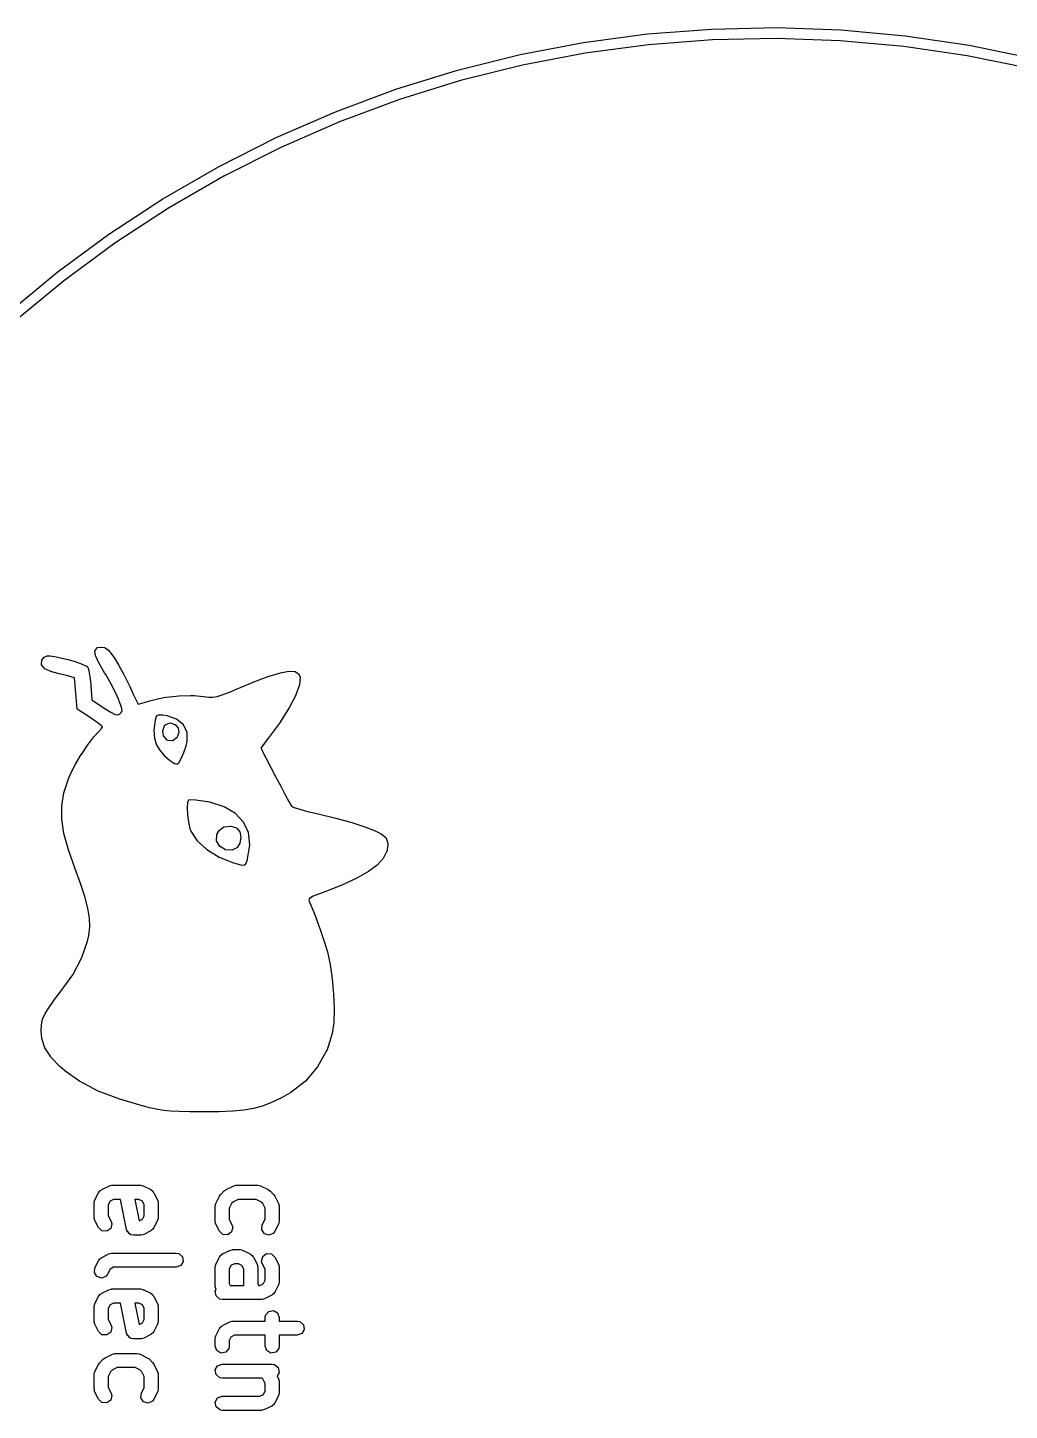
# Model space of a CAD drawing. Extents: x 158.4 to 199.9, y -104.2 to -37.4.
# Drawn here: x 175.11 to 185.57, y -86.05 to -71.32 of the extents above; entities that cross this region are included whole.
import ezdxf

# ---------------------------------------------------------------- set-up
doc = ezdxf.new("R2010")
doc.units = 0
doc.layers.add('BLACK', color=7, linetype='CONTINUOUS')

msp = doc.modelspace()

# ---------------------------------------------------------------- linework, layer by layer
at = {"layer": 'BLACK', "linetype": 'CONTINUOUS'}
for p, q in [((181.032, -71.4784), (181.713, -71.3874)), ((181.713, -71.3874), (182.399, -71.3347)), ((182.399, -71.3347), (183.086, -71.3203)), ((183.085, -71.4353), (182.404, -71.4496)), ((183.766, -71.4591), (183.085, -71.4353)), ((183.086, -71.3203), (183.773, -71.3443)), ((183.773, -71.3443), (184.458, -71.4066)), ((184.458, -71.4066), (185.138, -71.507)), ((180.357, -71.6072), (181.032, -71.4784)), ((181.725, -71.5018), (181.05, -71.5919)), ((182.404, -71.4496), (181.725, -71.5018)), ((184.444, -71.5208), (183.766, -71.4591)), ((185.118, -71.6203), (184.444, -71.5208)), ((185.138, -71.507), (185.811, -71.6452)), ((179.69, -71.7735), (180.357, -71.6072)), ((180.381, -71.7195), (179.721, -71.8843)), ((181.05, -71.5919), (180.381, -71.7195)), ((185.785, -71.7572), (185.118, -71.6203)), ((179.033, -71.9767), (179.69, -71.7735)), ((178.389, -72.2164), (179.033, -71.9767)), ((179.721, -71.8843), (179.07, -72.0856)), ((179.07, -72.0856), (178.432, -72.323)), ((177.759, -72.4916), (178.389, -72.2164)), ((178.432, -72.323), (177.808, -72.5957)), ((177.145, -72.8015), (177.759, -72.4916)), ((177.808, -72.5957), (177.2, -72.9027)), ((176.55, -73.1452), (177.145, -72.8015)), ((177.2, -72.9027), (176.61, -73.2432)), ((175.975, -73.5217), (176.55, -73.1452)), ((176.61, -73.2432), (176.04, -73.6161)), ((175.421, -73.9296), (175.975, -73.5217)), ((176.04, -73.6161), (175.492, -74.0202)), ((174.892, -74.3678), (175.421, -73.9296)), ((175.492, -74.0202), (174.967, -74.4543)), ((175.853, -77.925), (175.891, -77.9186)), ((175.891, -77.9186), (175.891, -77.9188)), ((175.891, -77.9188), (175.892, -77.9186)), ((175.892, -77.9186), (175.931, -77.9246)), ((175.257, -78.1057), (175.26, -78.0603)), ((175.26, -78.0589), (175.261, -78.0574)), ((175.26, -78.0603), (175.26, -78.0589)), ((175.261, -78.0574), (175.286, -78.0263)), ((175.286, -78.0263), (175.287, -78.0258)), ((175.287, -78.0258), (175.288, -78.0249)), ((175.288, -78.0249), (175.311, -78.0144)), ((175.311, -78.0144), (175.312, -78.0143)), ((175.312, -78.0143), (175.313, -78.0139)), ((175.313, -78.0139), (175.351, -78.013)), ((175.351, -78.013), (175.351, -78.0132)), ((175.351, -78.0132), (175.352, -78.0131)), ((175.352, -78.0131), (175.413, -78.0227)), ((175.413, -78.0227), (175.413, -78.0228)), ((175.413, -78.0228), (175.413, -78.0227)), ((175.413, -78.0227), (175.505, -78.0436)), ((175.505, -78.0436), (175.505, -78.0436)), ((175.505, -78.0436), (175.505, -78.0436)), ((175.505, -78.0436), (175.528, -78.0491)), ((175.528, -78.0491), (175.528, -78.0491)), ((175.528, -78.0491), (175.528, -78.0491)), ((175.528, -78.0491), (175.618, -78.0741)), ((175.827, -77.9576), (175.828, -77.9558)), ((175.827, -77.9577), (175.827, -77.9576)), ((175.827, -77.9576), (175.827, -77.9576)), ((175.833, -78.0085), (175.827, -77.9577)), ((175.828, -77.954), (175.85, -77.9267)), ((175.828, -77.9558), (175.828, -77.954)), ((175.828, -77.954), (175.828, -77.954)), ((175.828, -77.954), (175.828, -77.954)), ((175.833, -78.0092), (175.833, -78.0085)), ((175.833, -78.0099), (175.833, -78.0092)), ((175.867, -78.0868), (175.833, -78.0099)), ((175.85, -77.9267), (175.852, -77.9259)), ((175.852, -77.9259), (175.853, -77.925)), ((175.931, -77.9246), (175.931, -77.9252)), ((175.931, -77.9252), (175.933, -77.9254)), ((175.933, -77.9254), (175.967, -77.9489)), ((175.967, -77.9489), (175.967, -77.9495)), ((175.967, -77.9495), (175.968, -77.9499)), ((175.968, -77.9499), (176.008, -77.9986)), ((176.008, -77.9986), (176.008, -77.9989)), ((176.008, -77.9989), (176.008, -77.999)), ((176.008, -77.999), (176.035, -78.0383)), ((176.035, -78.0383), (176.035, -78.0385)), ((176.035, -78.0385), (176.035, -78.0386)), ((176.035, -78.0386), (176.081, -78.1137)), ((175.258, -78.1074), (175.257, -78.1057)), ((175.259, -78.1091), (175.258, -78.1074)), ((175.292, -78.1499), (175.259, -78.1091)), ((175.293, -78.1505), (175.292, -78.1499)), ((175.294, -78.1514), (175.293, -78.1505)), ((175.359, -78.1804), (175.294, -78.1514)), ((175.36, -78.1804), (175.359, -78.1804)), ((175.36, -78.1807), (175.36, -78.1804)), ((175.369, -78.1831), (175.36, -78.1807)), ((175.446, -78.2031), (175.369, -78.1831)), ((175.369, -78.1831), (175.369, -78.1831)), ((175.524, -78.2233), (175.446, -78.2031)), ((175.446, -78.2031), (175.446, -78.2031)), ((175.618, -78.0741), (175.618, -78.0742)), ((175.618, -78.0742), (175.618, -78.0742)), ((175.618, -78.0742), (175.691, -78.0993)), ((175.691, -78.0993), (175.691, -78.0995)), ((175.691, -78.0995), (175.692, -78.0995)), ((175.692, -78.0995), (175.739, -78.1214)), ((175.739, -78.1214), (175.739, -78.1219)), ((175.739, -78.1219), (175.74, -78.1221)), ((175.74, -78.1221), (175.751, -78.132)), ((175.751, -78.132), (175.752, -78.1333)), ((175.752, -78.1333), (175.753, -78.1345)), ((175.753, -78.1345), (175.762, -78.1699)), ((175.762, -78.1699), (175.762, -78.1702)), ((175.762, -78.1702), (175.763, -78.1704)), ((175.763, -78.1704), (175.773, -78.2349)), ((175.867, -78.087), (175.867, -78.0868)), ((175.867, -78.0873), (175.867, -78.087)), ((175.93, -78.1926), (175.867, -78.0873)), ((175.93, -78.1927), (175.93, -78.1926)), ((175.93, -78.1926), (175.93, -78.1926)), ((175.943, -78.2128), (175.93, -78.1927)), ((175.998, -78.3073), (175.943, -78.2128)), ((176.081, -78.1137), (176.081, -78.1138)), ((176.081, -78.1138), (176.081, -78.1139)), ((176.081, -78.1139), (176.134, -78.2105)), ((176.134, -78.2105), (176.134, -78.2105)), ((176.134, -78.2105), (176.134, -78.2106)), ((176.134, -78.2106), (176.185, -78.3111)), ((177.682, -78.2294), (177.802, -78.193)), ((177.802, -78.193), (177.803, -78.1931)), ((177.803, -78.1929), (177.893, -78.1767)), ((177.803, -78.1931), (177.803, -78.1929)), ((177.893, -78.1767), (177.894, -78.1768)), ((177.894, -78.1768), (177.894, -78.1766)), ((177.894, -78.1766), (177.957, -78.18)), ((177.957, -78.18), (177.958, -78.1805)), ((177.958, -78.1805), (177.96, -78.1807)), ((177.96, -78.1807), (177.997, -78.2034)), ((177.997, -78.2034), (177.998, -78.2046)), ((177.998, -78.2046), (177.999, -78.2058)), ((177.999, -78.2058), (178.012, -78.2382)), ((175.608, -78.2451), (175.524, -78.2233)), ((175.524, -78.2233), (175.524, -78.2233)), ((175.623, -78.4092), (175.608, -78.2451)), ((175.773, -78.2349), (175.773, -78.235)), ((175.773, -78.235), (175.773, -78.2351)), ((175.773, -78.2351), (175.782, -78.3155)), ((175.782, -78.3155), (175.782, -78.3155)), ((175.782, -78.3155), (175.782, -78.3156)), ((175.782, -78.3156), (175.783, -78.3252)), ((175.783, -78.3252), (175.783, -78.3253)), ((175.783, -78.3253), (175.783, -78.3253)), ((175.783, -78.3253), (175.795, -78.4816)), ((176.047, -78.4029), (175.998, -78.3073)), ((176.185, -78.3111), (176.185, -78.3112)), ((176.185, -78.3112), (176.185, -78.3113)), ((176.185, -78.3113), (176.199, -78.3406)), ((176.199, -78.3406), (176.199, -78.3407)), ((176.199, -78.3407), (176.199, -78.3407)), ((176.199, -78.3407), (176.236, -78.42)), ((177.341, -78.3641), (177.529, -78.2864)), ((177.529, -78.2863), (177.681, -78.2295)), ((177.529, -78.2864), (177.529, -78.2863)), ((177.529, -78.2864), (177.529, -78.2864)), ((177.681, -78.2295), (177.682, -78.2295)), ((177.682, -78.2295), (177.682, -78.2294)), ((178.005, -78.3226), (177.968, -78.4292)), ((178.006, -78.3213), (178.005, -78.3219)), ((178.005, -78.3219), (178.005, -78.3226)), ((178.012, -78.2405), (178.006, -78.3213)), ((178.012, -78.2382), (178.012, -78.2394)), ((178.012, -78.2394), (178.012, -78.2405)), ((175.637, -78.5768), (175.623, -78.4092)), ((175.795, -78.4816), (175.927, -78.5688)), ((176.082, -78.4817), (176.047, -78.4029)), ((176.086, -78.4947), (176.082, -78.4817)), ((176.109, -78.5585), (176.086, -78.4947)), ((176.236, -78.42), (176.266, -78.4832)), ((176.266, -78.4832), (176.266, -78.4832)), ((176.266, -78.4832), (176.284, -78.5214)), ((176.352, -78.5096), (176.412, -78.4916)), ((176.412, -78.4915), (176.498, -78.4715)), ((176.412, -78.4916), (176.412, -78.4915)), ((176.412, -78.4916), (176.412, -78.4916)), ((176.498, -78.4715), (176.559, -78.4575)), ((176.559, -78.4574), (176.722, -78.4383)), ((176.559, -78.4575), (176.559, -78.4574)), ((176.559, -78.4575), (176.559, -78.4575)), ((176.722, -78.4383), (176.723, -78.4383)), ((176.723, -78.4382), (176.847, -78.4362)), ((176.723, -78.4383), (176.723, -78.4382)), ((176.847, -78.4362), (176.883, -78.4357)), ((176.883, -78.4357), (176.883, -78.4358)), ((176.883, -78.4358), (176.883, -78.4357)), ((176.883, -78.4357), (176.984, -78.4449)), ((176.984, -78.4449), (176.984, -78.4449)), ((176.984, -78.4449), (176.984, -78.4449)), ((176.984, -78.4449), (177.04, -78.4523)), ((177.04, -78.4523), (177.084, -78.4537)), ((177.084, -78.4537), (177.129, -78.4469)), ((177.129, -78.4469), (177.184, -78.4294)), ((177.184, -78.4294), (177.26, -78.3989)), ((177.26, -78.3989), (177.341, -78.3642)), ((177.341, -78.3642), (177.341, -78.3641)), ((177.341, -78.3642), (177.341, -78.3642)), ((177.967, -78.4298), (177.9, -78.5604)), ((177.968, -78.4292), (177.967, -78.4294)), ((177.967, -78.4294), (177.967, -78.4298)), ((175.637, -78.5771), (175.637, -78.5768)), ((175.637, -78.5774), (175.637, -78.5771)), ((175.638, -78.5788), (175.637, -78.5774)), ((175.639, -78.5802), (175.638, -78.5788)), ((175.639, -78.5803), (175.639, -78.5802)), ((175.639, -78.5806), (175.639, -78.5803)), ((175.776, -78.6694), (175.639, -78.5806)), ((175.927, -78.5688), (175.997, -78.6136)), ((175.997, -78.6136), (176.042, -78.6362)), ((176.042, -78.6362), (176.07, -78.6404)), ((176.07, -78.6404), (176.092, -78.6306)), ((176.092, -78.6306), (176.093, -78.6302)), ((176.093, -78.6302), (176.111, -78.6139)), ((176.116, -78.5945), (176.109, -78.5585)), ((176.111, -78.6139), (176.116, -78.5945)), ((176.284, -78.5214), (176.286, -78.5256)), ((176.286, -78.5256), (176.303, -78.5229)), ((176.303, -78.5229), (176.352, -78.5096)), ((176.501, -78.6438), (176.479, -78.6589)), ((176.549, -78.6447), (176.501, -78.6438)), ((176.597, -78.6518), (176.549, -78.6447)), ((176.697, -78.6885), (176.597, -78.6518)), ((177.899, -78.5607), (177.802, -78.7134)), ((177.9, -78.5604), (177.899, -78.5605)), ((177.899, -78.5605), (177.899, -78.5607)), ((175.79, -78.6786), (175.776, -78.6694)), ((175.852, -78.7215), (175.79, -78.6786)), ((175.895, -78.755), (175.852, -78.7215)), ((175.866, -78.8216), (175.898, -78.7879)), ((175.909, -78.7701), (175.895, -78.755)), ((175.898, -78.7879), (175.909, -78.7701)), ((176.467, -78.6972), (176.453, -78.8033)), ((176.453, -78.8033), (176.462, -78.8936)), ((176.479, -78.6589), (176.467, -78.6972)), ((176.55, -78.8072), (176.567, -78.7578)), ((176.567, -78.757), (176.568, -78.756)), ((176.567, -78.7578), (176.567, -78.757)), ((176.568, -78.756), (176.577, -78.7459)), ((176.577, -78.7459), (176.578, -78.7454)), ((176.578, -78.7454), (176.579, -78.7447)), ((176.579, -78.7447), (176.627, -78.7276)), ((176.627, -78.7276), (176.629, -78.7276)), ((176.629, -78.7276), (176.63, -78.7275)), ((176.63, -78.7275), (176.678, -78.7421)), ((176.678, -78.7421), (176.679, -78.743)), ((176.679, -78.743), (176.68, -78.7436)), ((176.68, -78.7436), (176.713, -78.7816)), ((176.769, -78.7483), (176.697, -78.6885)), ((176.713, -78.7816), (176.713, -78.7829)), ((176.713, -78.7829), (176.714, -78.7841)), ((176.714, -78.7841), (176.72, -78.8257)), ((176.808, -78.8272), (176.769, -78.7483)), ((177.802, -78.7137), (177.677, -78.8867)), ((177.802, -78.7134), (177.802, -78.7135)), ((177.802, -78.7135), (177.802, -78.7137)), ((175.75, -78.9618), (175.815, -78.8769)), ((175.815, -78.8765), (175.866, -78.8217)), ((175.815, -78.8767), (175.815, -78.8765)), ((175.815, -78.8769), (175.815, -78.8767)), ((175.866, -78.8217), (175.866, -78.8216)), ((175.866, -78.8217), (175.866, -78.8217)), ((176.462, -78.8936), (176.483, -78.9603)), ((176.55, -78.8084), (176.55, -78.8072)), ((176.55, -78.8096), (176.55, -78.8084)), ((176.559, -78.8649), (176.55, -78.8096)), ((176.56, -78.8659), (176.559, -78.8649)), ((176.56, -78.8672), (176.56, -78.8659)), ((176.593, -78.9086), (176.56, -78.8672)), ((176.594, -78.9091), (176.593, -78.9086)), ((176.595, -78.9099), (176.594, -78.9091)), ((176.604, -78.9147), (176.595, -78.9099)), ((176.605, -78.9148), (176.604, -78.9147)), ((176.606, -78.9153), (176.605, -78.9148)), ((176.654, -78.9187), (176.606, -78.9153)), ((176.655, -78.9181), (176.654, -78.9187)), ((176.657, -78.9177), (176.655, -78.9181)), ((176.697, -78.8873), (176.657, -78.9177)), ((176.698, -78.8861), (176.697, -78.8873)), ((176.699, -78.8851), (176.698, -78.8861)), ((176.72, -78.8282), (176.699, -78.8851)), ((176.72, -78.8257), (176.72, -78.8269)), ((176.72, -78.8269), (176.72, -78.8282)), ((176.799, -78.9725), (176.811, -78.9218)), ((176.811, -78.9218), (176.808, -78.8272)), ((177.674, -78.8908), (177.594, -78.9953)), ((177.677, -78.8868), (177.674, -78.8908)), ((177.674, -78.8908), (177.674, -78.8908)), ((177.677, -78.8867), (177.677, -78.8867)), ((177.677, -78.8867), (177.677, -78.8868)), ((175.62, -79.1666), (175.682, -79.0626)), ((175.682, -79.0626), (175.683, -79.0625)), ((175.683, -79.0624), (175.75, -78.962)), ((175.683, -79.0625), (175.683, -79.0624)), ((175.75, -78.9619), (175.75, -78.9618)), ((175.75, -78.962), (175.75, -78.9619)), ((176.483, -78.9603), (176.515, -79.0144)), ((176.515, -79.0144), (176.565, -79.0727)), ((176.565, -79.0727), (176.621, -79.1244)), ((176.747, -79.1045), (176.775, -79.041)), ((176.775, -79.041), (176.799, -78.9725)), ((177.594, -78.9953), (177.751, -79.2976)), ((175.571, -79.2628), (175.62, -79.1669)), ((175.62, -79.1668), (175.62, -79.1666)), ((175.62, -79.1669), (175.62, -79.1668)), ((176.621, -79.1244), (176.673, -79.1589)), ((176.673, -79.1589), (176.699, -79.1668)), ((176.699, -79.1668), (176.719, -79.1506)), ((176.719, -79.1506), (176.747, -79.1045)), ((175.496, -79.4713), (175.542, -79.3319)), ((175.542, -79.3314), (175.571, -79.2631)), ((175.542, -79.3317), (175.542, -79.3314)), ((175.542, -79.3319), (175.542, -79.3317)), ((175.571, -79.2629), (175.571, -79.2628)), ((175.571, -79.2631), (175.571, -79.2629)), ((177.751, -79.2976), (177.751, -79.2976)), ((177.751, -79.2976), (177.806, -79.4016)), ((175.473, -79.6088), (175.496, -79.472)), ((175.496, -79.4717), (175.496, -79.4713)), ((175.496, -79.472), (175.496, -79.4717)), ((177.806, -79.4016), (177.854, -79.4925)), ((177.854, -79.4925), (177.854, -79.4925)), ((177.854, -79.4925), (177.893, -79.5637)), ((175.473, -79.6092), (175.473, -79.6088)), ((175.473, -79.6096), (175.473, -79.6092)), ((175.473, -79.7512), (175.473, -79.6096)), ((176.813, -79.5758), (176.808, -79.6329)), ((176.808, -79.6329), (176.812, -79.7067)), ((176.824, -79.5497), (176.813, -79.5758)), ((176.847, -79.5473), (176.824, -79.5497)), ((176.903, -79.5504), (176.847, -79.5473)), ((176.976, -79.5588), (176.903, -79.5504)), ((177.05, -79.5718), (176.976, -79.5588)), ((177.204, -79.6203), (177.05, -79.5718)), ((177.325, -79.6917), (177.204, -79.6203)), ((177.893, -79.5637), (177.919, -79.6082)), ((177.919, -79.6082), (177.926, -79.6184)), ((177.926, -79.6184), (177.951, -79.6289)), ((177.951, -79.6289), (178.01, -79.6467)), ((178.01, -79.6467), (178.093, -79.669)), ((178.093, -79.669), (178.192, -79.6932)), ((175.473, -79.7515), (175.473, -79.7512)), ((175.473, -79.7519), (175.473, -79.7515)), ((175.497, -79.9057), (175.473, -79.7519)), ((176.812, -79.7067), (176.822, -79.7842)), ((176.822, -79.7842), (176.838, -79.8527)), ((177.151, -79.8716), (177.201, -79.8333)), ((177.201, -79.8333), (177.203, -79.833)), ((177.203, -79.833), (177.204, -79.8323)), ((177.204, -79.8323), (177.272, -79.8253)), ((177.272, -79.8253), (177.273, -79.8256)), ((177.273, -79.8256), (177.274, -79.8255)), ((177.274, -79.8255), (177.336, -79.8457)), ((177.411, -79.7841), (177.325, -79.6917)), ((177.462, -79.896), (177.411, -79.7841)), ((178.192, -79.6932), (178.204, -79.6959)), ((178.204, -79.6959), (178.204, -79.6959)), ((178.204, -79.6959), (178.204, -79.6959)), ((178.204, -79.6959), (178.394, -79.7425)), ((178.394, -79.7425), (178.394, -79.7425)), ((178.394, -79.7425), (178.394, -79.7425)), ((178.394, -79.7425), (178.562, -79.7891)), ((178.562, -79.7891), (178.562, -79.7892)), ((178.562, -79.7892), (178.562, -79.7892)), ((178.562, -79.7892), (178.702, -79.8341)), ((178.702, -79.8341), (178.702, -79.8342)), ((178.702, -79.8342), (178.703, -79.8342)), ((178.703, -79.8342), (178.811, -79.8758)), ((175.497, -79.9059), (175.497, -79.9057)), ((175.497, -79.9062), (175.497, -79.9059)), ((175.544, -80.0796), (175.497, -79.9062)), ((176.838, -79.8527), (176.848, -79.8799)), ((176.848, -79.8799), (176.916, -79.9824)), ((177.121, -79.9814), (177.125, -79.9189)), ((177.122, -79.9828), (177.121, -79.9814)), ((177.125, -79.9189), (177.126, -79.9179)), ((177.126, -79.9168), (177.15, -79.8731)), ((177.126, -79.9179), (177.126, -79.9168)), ((177.15, -79.8731), (177.151, -79.8725)), ((177.151, -79.8725), (177.151, -79.8716)), ((177.336, -79.8457), (177.337, -79.8466)), ((177.337, -79.8466), (177.338, -79.8473)), ((177.338, -79.8473), (177.368, -79.8845)), ((177.368, -79.8845), (177.369, -79.8857)), ((177.369, -79.8857), (177.369, -79.8867)), ((177.369, -79.8867), (177.38, -79.9446)), ((177.38, -79.9462), (177.372, -80.0072)), ((177.38, -79.9446), (177.38, -79.9454)), ((177.38, -79.9454), (177.38, -79.9462)), ((177.477, -80.0261), (177.462, -79.896)), ((178.811, -79.8758), (178.811, -79.876)), ((178.811, -79.876), (178.811, -79.876)), ((178.811, -79.876), (178.875, -79.9081)), ((178.875, -79.9081), (178.875, -79.9085)), ((178.875, -79.9085), (178.876, -79.9086)), ((178.876, -79.9086), (178.924, -79.9472)), ((178.924, -79.9472), (178.925, -79.9483)), ((178.925, -79.9483), (178.926, -79.9492)), ((178.926, -79.9492), (178.944, -79.9943)), ((175.544, -80.0798), (175.544, -80.0796)), ((175.544, -80.08), (175.544, -80.0798)), ((175.616, -80.2805), (175.544, -80.08)), ((176.916, -79.9824), (177.018, -80.0757)), ((177.018, -80.0757), (177.149, -80.1553)), ((177.122, -79.9844), (177.122, -79.9828)), ((177.159, -80.0429), (177.122, -79.9844)), ((177.16, -80.0435), (177.159, -80.0429)), ((177.161, -80.0444), (177.16, -80.0435)), ((177.218, -80.0789), (177.161, -80.0444)), ((177.219, -80.0791), (177.218, -80.0789)), ((177.22, -80.0796), (177.219, -80.0791)), ((177.285, -80.0837), (177.22, -80.0796)), ((177.287, -80.0833), (177.285, -80.0837)), ((177.288, -80.0831), (177.287, -80.0833)), ((177.344, -80.0537), (177.288, -80.0831)), ((177.345, -80.0526), (177.344, -80.0537)), ((177.346, -80.0517), (177.345, -80.0526)), ((177.371, -80.009), (177.346, -80.0517)), ((177.372, -80.0072), (177.371, -80.0081)), ((177.371, -80.0081), (177.371, -80.009)), ((177.453, -80.1733), (177.477, -80.0261)), ((178.934, -80.1005), (178.899, -80.1711)), ((178.935, -80.0997), (178.934, -80.1005)), ((178.946, -80.0247), (178.935, -80.099)), ((178.935, -80.099), (178.935, -80.0997)), ((178.944, -79.9943), (178.944, -79.9951)), ((178.944, -79.9951), (178.945, -79.9959)), ((178.945, -79.9959), (178.946, -80.0237)), ((178.946, -80.0237), (178.946, -80.0242)), ((178.946, -80.0242), (178.946, -80.0247)), ((177.149, -80.1553), (177.302, -80.2164)), ((177.302, -80.2164), (177.38, -80.2376)), ((177.38, -80.2376), (177.415, -80.2416)), ((177.415, -80.2416), (177.434, -80.2271)), ((177.434, -80.2271), (177.451, -80.1815)), ((177.451, -80.1815), (177.453, -80.1733)), ((178.834, -80.2415), (178.742, -80.3101)), ((178.835, -80.2411), (178.834, -80.2415)), ((178.898, -80.1722), (178.835, -80.2409)), ((178.835, -80.2409), (178.835, -80.2411)), ((178.899, -80.1711), (178.898, -80.1716)), ((178.898, -80.1716), (178.898, -80.1722)), ((175.616, -80.2806), (175.616, -80.2805)), ((175.616, -80.2805), (175.616, -80.2805)), ((175.671, -80.4283), (175.616, -80.2806)), ((178.616, -80.3809), (178.457, -80.4548)), ((178.617, -80.3807), (178.616, -80.3807)), ((178.616, -80.3807), (178.616, -80.3809)), ((178.741, -80.3104), (178.617, -80.3807)), ((178.742, -80.3102), (178.741, -80.3104)), ((178.742, -80.3101), (178.742, -80.3102)), ((175.72, -80.5763), (175.671, -80.4283)), ((178.259, -80.5343), (178.153, -80.5736)), ((178.456, -80.4549), (178.259, -80.5342)), ((178.259, -80.5342), (178.259, -80.5342)), ((178.259, -80.5342), (178.259, -80.5343)), ((178.457, -80.4548), (178.456, -80.4548)), ((178.456, -80.4548), (178.456, -80.4549)), ((175.752, -80.6996), (175.72, -80.5763)), ((175.769, -80.8052), (175.752, -80.6996)), ((178.114, -80.596), (178.107, -80.6171)), ((178.107, -80.6171), (178.166, -80.7612)), ((178.153, -80.5736), (178.114, -80.596)), ((175.772, -80.9001), (175.769, -80.8052)), ((178.166, -80.7612), (178.166, -80.7613)), ((178.166, -80.7613), (178.166, -80.7614)), ((178.166, -80.7614), (178.227, -80.926)), ((175.749, -81.0501), (175.762, -80.9915)), ((175.762, -80.9915), (175.772, -80.9001)), ((178.227, -80.926), (178.227, -80.9261)), ((178.227, -80.9261), (178.227, -80.9261)), ((178.227, -80.9261), (178.28, -81.0874)), ((175.688, -81.2261), (175.749, -81.0501)), ((178.28, -81.0874), (178.28, -81.0875)), ((178.28, -81.0875), (178.28, -81.0876)), ((178.28, -81.0876), (178.303, -81.1659)), ((175.59, -81.4097), (175.688, -81.2261)), ((178.303, -81.1659), (178.303, -81.1661)), ((178.303, -81.1661), (178.303, -81.1662)), ((178.303, -81.1662), (178.333, -81.2996)), ((178.333, -81.2996), (178.333, -81.2998)), ((178.333, -81.2998), (178.333, -81.3)), ((178.333, -81.3), (178.355, -81.4545)), ((175.458, -81.596), (175.59, -81.4097)), ((178.355, -81.4545), (178.355, -81.4546)), ((178.355, -81.4546), (178.355, -81.4547)), ((178.355, -81.4547), (178.369, -81.618)), ((175.408, -81.6603), (175.458, -81.596)), ((175.342, -81.75), (175.408, -81.6604)), ((175.408, -81.6604), (175.408, -81.6603)), ((175.408, -81.6604), (175.408, -81.6604)), ((178.369, -81.618), (178.369, -81.6181)), ((178.369, -81.6181), (178.369, -81.6182)), ((178.369, -81.6182), (178.374, -81.7777)), ((175.257, -81.9425), (175.27, -81.8838)), ((175.27, -81.8828), (175.297, -81.822)), ((175.27, -81.8833), (175.27, -81.8828)), ((175.27, -81.8838), (175.27, -81.8833)), ((175.297, -81.8214), (175.342, -81.7503)), ((175.297, -81.8218), (175.297, -81.8214)), ((175.297, -81.822), (175.297, -81.8218)), ((175.342, -81.7502), (175.342, -81.75)), ((175.342, -81.7503), (175.342, -81.7502)), ((178.374, -81.778), (178.37, -81.9214)), ((178.374, -81.7777), (178.374, -81.7779)), ((178.374, -81.7779), (178.374, -81.778)), ((175.254, -82.0082), (175.257, -81.9433)), ((175.254, -82.0085), (175.254, -82.0082)), ((175.254, -82.0089), (175.254, -82.0085)), ((175.26, -82.0874), (175.254, -82.0089)), ((175.257, -81.9429), (175.257, -81.9425)), ((175.257, -81.9433), (175.257, -81.9429)), ((178.355, -82.0361), (178.296, -82.2205)), ((178.37, -81.9219), (178.355, -82.0352)), ((178.355, -82.0352), (178.355, -82.0356)), ((178.355, -82.0356), (178.355, -82.0361)), ((178.37, -81.9214), (178.369, -81.9216)), ((178.369, -81.9216), (178.37, -81.9219)), ((175.26, -82.088), (175.26, -82.0874)), ((175.26, -82.0886), (175.26, -82.088)), ((175.292, -82.1879), (175.26, -82.0886)), ((175.293, -82.1885), (175.292, -82.1879)), ((175.293, -82.1891), (175.293, -82.1885)), ((175.356, -82.2856), (175.293, -82.1891)), ((175.356, -82.2859), (175.356, -82.2856)), ((175.356, -82.2864), (175.356, -82.2859)), ((175.455, -82.3884), (175.356, -82.2864)), ((178.295, -82.2214), (178.199, -82.3914)), ((178.296, -82.2205), (178.295, -82.2209)), ((178.295, -82.2209), (178.295, -82.2214)), ((175.455, -82.3887), (175.455, -82.3884)), ((175.455, -82.3884), (175.455, -82.3884)), ((175.504, -82.4313), (175.455, -82.3887)), ((175.505, -82.4314), (175.504, -82.4313)), ((175.505, -82.4317), (175.505, -82.4314)), ((175.668, -82.5471), (175.505, -82.4317)), ((178.199, -82.3922), (178.071, -82.5416)), ((178.199, -82.3914), (178.199, -82.3917)), ((178.199, -82.3917), (178.199, -82.3922)), ((175.669, -82.5472), (175.668, -82.5471)), ((175.669, -82.5475), (175.669, -82.5472)), ((175.863, -82.6483), (175.669, -82.5475)), ((178.07, -82.5423), (177.915, -82.665)), ((178.071, -82.5416), (178.07, -82.5418)), ((178.07, -82.5418), (178.07, -82.5423)), ((175.863, -82.6485), (175.863, -82.6483)), ((175.863, -82.6483), (175.863, -82.6483)), ((176.091, -82.7364), (175.863, -82.6485)), ((176.091, -82.7365), (176.091, -82.7364)), ((176.091, -82.7364), (176.091, -82.7364)), ((176.356, -82.8133), (176.091, -82.7365)), ((177.708, -82.7711), (177.612, -82.8082)), ((177.709, -82.771), (177.708, -82.771)), ((177.708, -82.771), (177.708, -82.7711)), ((177.814, -82.722), (177.709, -82.771)), ((177.815, -82.7219), (177.814, -82.7219)), ((177.814, -82.7219), (177.814, -82.722)), ((177.914, -82.6655), (177.815, -82.7219)), ((177.915, -82.6652), (177.914, -82.6655)), ((177.915, -82.665), (177.915, -82.6652)), ((176.357, -82.8133), (176.356, -82.8133)), ((176.357, -82.8134), (176.357, -82.8133)), ((176.407, -82.8257), (176.357, -82.8134)), ((176.484, -82.8427), (176.407, -82.8257)), ((176.407, -82.8257), (176.407, -82.8257)), ((176.407, -82.8257), (176.407, -82.8257)), ((176.484, -82.8428), (176.484, -82.8427)), ((176.484, -82.8427), (176.484, -82.8427)), ((176.556, -82.8548), (176.484, -82.8428)), ((176.556, -82.8548), (176.556, -82.8547)), ((176.556, -82.8547), (176.556, -82.8548)), ((176.633, -82.8627), (176.556, -82.8548)), ((176.723, -82.8674), (176.633, -82.8627)), ((176.633, -82.8627), (176.633, -82.8627)), ((176.633, -82.8627), (176.633, -82.8627)), ((176.837, -82.8696), (176.723, -82.8674)), ((176.723, -82.8674), (176.723, -82.8674)), ((176.723, -82.8674), (176.723, -82.8674)), ((176.984, -82.8704), (176.837, -82.8696)), ((176.837, -82.8696), (176.837, -82.8696)), ((176.837, -82.8696), (176.837, -82.8696)), ((177.15, -82.8692), (176.984, -82.8704)), ((176.984, -82.8704), (176.984, -82.8703)), ((176.984, -82.8703), (176.984, -82.8704)), ((177.294, -82.8641), (177.15, -82.8692)), ((177.15, -82.8692), (177.15, -82.8692)), ((177.15, -82.8692), (177.15, -82.8692)), ((177.295, -82.864), (177.294, -82.8641)), ((177.414, -82.8533), (177.295, -82.8641)), ((177.295, -82.8641), (177.295, -82.864)), ((177.517, -82.8352), (177.414, -82.8532)), ((177.414, -82.8532), (177.414, -82.8532)), ((177.414, -82.8532), (177.414, -82.8533)), ((177.612, -82.8084), (177.517, -82.8351)), ((177.517, -82.8351), (177.517, -82.8351)), ((177.517, -82.8351), (177.517, -82.8352)), ((177.612, -82.8082), (177.612, -82.8082)), ((177.612, -82.8082), (177.612, -82.8084)), ((175.899, -83.6984), (175.975, -83.6603)), ((175.975, -83.6603), (176, -83.6529)), ((176, -83.6529), (176.004, -83.6539)), ((176.004, -83.6539), (176.008, -83.6524)), ((176.008, -83.6524), (176.313, -83.6524)), ((176.313, -83.6524), (176.339, -83.6569)), ((176.339, -83.6569), (176.342, -83.6598)), ((176.342, -83.6598), (176.347, -83.6603)), ((176.347, -83.6603), (176.423, -83.6984)), ((177.225, -83.6984), (177.301, -83.6603)), ((177.301, -83.6603), (177.326, -83.6529)), ((177.326, -83.6529), (177.33, -83.6539)), ((177.33, -83.6539), (177.334, -83.6524)), ((177.334, -83.6524), (177.563, -83.6524)), ((177.563, -83.6524), (177.589, -83.6569)), ((177.589, -83.6569), (177.592, -83.6598)), ((177.592, -83.6598), (177.597, -83.6603)), ((177.597, -83.6603), (177.673, -83.6984)), ((175.826, -83.8126), (175.827, -83.8081)), ((175.827, -83.8081), (175.865, -83.7319)), ((175.865, -83.7319), (175.881, -83.711)), ((175.881, -83.711), (175.891, -83.7065)), ((175.891, -83.7065), (175.899, -83.6984)), ((176.026, -83.8024), (175.988, -83.8214)), ((176.099, -83.8024), (176.026, -83.8024)), ((176.163, -84.123), (176.099, -83.8024)), ((176.252, -83.8024), (176.298, -84.032)), ((176.295, -83.8024), (176.252, -83.8024)), ((176.333, -83.8214), (176.295, -83.8024)), ((176.423, -83.6984), (176.444, -83.7139)), ((176.444, -83.7139), (176.448, -83.7242)), ((176.448, -83.7242), (176.456, -83.7319)), ((176.456, -83.7319), (176.495, -83.8081)), ((176.495, -83.8081), (176.502, -83.8331)), ((177.115, -83.8462), (177.153, -83.77)), ((177.153, -83.77), (177.166, -83.752)), ((177.166, -83.752), (177.167, -83.7505)), ((177.167, -83.7505), (177.205, -83.7124)), ((177.205, -83.7124), (177.224, -83.6996)), ((177.224, -83.6996), (177.225, -83.6984)), ((177.352, -83.8024), (177.303, -83.8271)), ((177.545, -83.8024), (177.352, -83.8024)), ((177.595, -83.8271), (177.545, -83.8024)), ((177.673, -83.6984), (177.691, -83.7118)), ((177.691, -83.7118), (177.692, -83.7124)), ((177.692, -83.7124), (177.73, -83.7505)), ((177.73, -83.7505), (177.743, -83.7689)), ((177.743, -83.7689), (177.744, -83.77)), ((177.744, -83.77), (177.783, -83.8462)), ((175.819, -83.8417), (175.824, -83.816)), ((175.819, -83.994), (175.819, -83.8417)), ((175.824, -83.816), (175.826, -83.8126)), ((175.988, -83.8214), (175.969, -83.8594)), ((175.969, -83.8594), (175.969, -83.9763)), ((176.352, -83.8594), (176.333, -83.8214)), ((176.352, -83.9763), (176.352, -83.8594)), ((176.502, -83.8331), (176.501, -83.8375)), ((176.501, -83.8375), (176.502, -83.8417)), ((176.502, -83.8417), (176.502, -83.994)), ((177.107, -83.8798), (177.112, -83.8541)), ((177.107, -84.0321), (177.107, -83.8798)), ((177.112, -83.8541), (177.114, -83.8507)), ((177.114, -83.8507), (177.115, -83.8462)), ((177.282, -83.848), (177.257, -83.8975)), ((177.257, -83.8975), (177.257, -84.0144)), ((177.303, -83.8271), (177.282, -83.848)), ((177.616, -83.848), (177.595, -83.8271)), ((177.64, -83.8975), (177.616, -83.848)), ((177.64, -84.0144), (177.64, -83.8975)), ((177.783, -83.8462), (177.79, -83.8712)), ((177.79, -83.8712), (177.789, -83.8755)), ((177.789, -83.8755), (177.79, -83.8798)), ((177.79, -83.8798), (177.79, -84.0321)), ((175.821, -83.9983), (175.819, -83.994)), ((175.82, -84.0026), (175.821, -83.9983)), ((175.827, -84.0276), (175.82, -84.0026)), ((175.865, -84.1038), (175.827, -84.0276)), ((175.902, -84.1391), (175.865, -84.1038)), ((175.969, -83.9763), (175.999, -84.0367)), ((176.007, -84.0617), (175.995, -84.1116)), ((175.999, -84.0367), (176.007, -84.0617)), ((176.298, -84.032), (176.333, -84.0143)), ((176.333, -84.0143), (176.352, -83.9763)), ((176.456, -84.1038), (176.441, -84.1247)), ((176.495, -84.0276), (176.456, -84.1038)), ((176.498, -84.0197), (176.495, -84.0231)), ((176.495, -84.0231), (176.495, -84.0276)), ((176.502, -83.994), (176.498, -84.0197)), ((177.109, -84.0364), (177.107, -84.0321)), ((177.108, -84.0407), (177.109, -84.0364)), ((177.115, -84.0657), (177.108, -84.0407)), ((177.153, -84.1419), (177.115, -84.0657)), ((177.257, -84.0144), (177.287, -84.0748)), ((177.295, -84.0998), (177.283, -84.1497)), ((177.287, -84.0748), (177.295, -84.0998)), ((177.604, -84.1258), (177.61, -84.0748)), ((177.61, -84.0748), (177.64, -84.0144)), ((177.783, -84.0657), (177.744, -84.1419)), ((177.786, -84.0578), (177.783, -84.0612)), ((177.783, -84.0612), (177.783, -84.0657)), ((177.79, -84.0321), (177.786, -84.0578)), ((175.954, -84.1421), (175.902, -84.1391)), ((175.995, -84.1116), (175.954, -84.1421)), ((176.17, -84.1336), (176.163, -84.123)), ((176.172, -84.1458), (176.17, -84.1336)), ((176.183, -84.1549), (176.172, -84.1458)), ((176.19, -84.1669), (176.183, -84.1549)), ((176.202, -84.1708), (176.19, -84.1669)), ((176.211, -84.1788), (176.202, -84.1708)), ((176.237, -84.1833), (176.211, -84.1788)), ((176.313, -84.1833), (176.237, -84.1833)), ((176.317, -84.1818), (176.313, -84.1833)), ((176.322, -84.1828), (176.317, -84.1818)), ((176.347, -84.1754), (176.322, -84.1828)), ((176.423, -84.1373), (176.347, -84.1754)), ((176.431, -84.1292), (176.423, -84.1373)), ((176.441, -84.1247), (176.431, -84.1292)), ((177.19, -84.1771), (177.153, -84.1419)), ((177.242, -84.1802), (177.19, -84.1771)), ((177.283, -84.1497), (177.242, -84.1802)), ((177.633, -84.1686), (177.604, -84.1258)), ((177.682, -84.1832), (177.633, -84.1686)), ((177.729, -84.1628), (177.682, -84.1832)), ((177.744, -84.1419), (177.729, -84.1628)), ((175.899, -84.4222), (175.975, -84.3841)), ((175.975, -84.3841), (176, -84.3767)), ((176, -84.3767), (176.004, -84.3777)), ((176.004, -84.3777), (176.008, -84.3762)), ((176.008, -84.3762), (176.694, -84.3762)), ((176.694, -84.3762), (176.72, -84.3807)), ((176.72, -84.3807), (176.759, -84.4137)), ((177.153, -84.4176), (177.169, -84.3967)), ((177.169, -84.3967), (177.179, -84.3923)), ((177.179, -84.3923), (177.187, -84.3841)), ((177.187, -84.3841), (177.263, -84.346)), ((177.263, -84.346), (177.288, -84.3386)), ((177.288, -84.3386), (177.292, -84.3396)), ((177.292, -84.3396), (177.296, -84.3381)), ((177.296, -84.3381), (177.373, -84.3381)), ((177.373, -84.3381), (177.398, -84.3426)), ((177.398, -84.3426), (177.402, -84.3455)), ((177.402, -84.3455), (177.406, -84.346)), ((177.406, -84.346), (177.482, -84.3841)), ((177.482, -84.3841), (177.503, -84.3996)), ((177.503, -84.3996), (177.508, -84.4099)), ((177.615, -84.4099), (177.656, -84.3793)), ((177.656, -84.3793), (177.707, -84.3824)), ((177.707, -84.3824), (177.744, -84.4176)), ((175.821, -84.5829), (175.827, -84.5319)), ((175.827, -84.5319), (175.865, -84.4557)), ((175.865, -84.4557), (175.881, -84.4348)), ((175.881, -84.4348), (175.891, -84.4304)), ((175.891, -84.4304), (175.899, -84.4222)), ((175.988, -84.5452), (175.961, -84.599)), ((176.026, -84.5262), (175.988, -84.5452)), ((176.694, -84.5262), (176.026, -84.5262)), ((176.742, -84.5086), (176.694, -84.5262)), ((176.768, -84.4642), (176.742, -84.5086)), ((176.759, -84.4137), (176.768, -84.4642)), ((177.107, -84.5274), (177.112, -84.5017)), ((177.107, -84.7179), (177.107, -84.5274)), ((177.112, -84.5017), (177.114, -84.4983)), ((177.114, -84.4983), (177.115, -84.4938)), ((177.115, -84.4938), (177.153, -84.4176)), ((177.276, -84.5071), (177.257, -84.5451)), ((177.257, -84.5451), (177.257, -84.7002)), ((177.314, -84.4881), (177.276, -84.5071)), ((177.355, -84.4881), (177.314, -84.4881)), ((177.393, -84.5071), (177.355, -84.4881)), ((177.412, -84.5451), (177.393, -84.5071)), ((177.412, -84.7179), (177.412, -84.5451)), ((177.508, -84.4099), (177.516, -84.4176)), ((177.516, -84.4176), (177.554, -84.4938)), ((177.554, -84.4938), (177.561, -84.5188)), ((177.561, -84.5188), (177.56, -84.5232)), ((177.56, -84.5232), (177.562, -84.5274)), ((177.562, -84.5274), (177.562, -84.7002)), ((177.603, -84.4598), (177.615, -84.4099)), ((177.61, -84.4847), (177.603, -84.4598)), ((177.64, -84.5451), (177.61, -84.4847)), ((177.64, -84.6621), (177.64, -84.5451)), ((177.744, -84.4176), (177.783, -84.4938)), ((177.783, -84.4938), (177.79, -84.5188)), ((177.79, -84.5188), (177.789, -84.5232)), ((177.789, -84.5232), (177.79, -84.5274)), ((177.79, -84.5274), (177.79, -84.6798)), ((175.849, -84.6257), (175.821, -84.5829)), ((175.899, -84.6403), (175.849, -84.6257)), ((175.946, -84.6199), (175.899, -84.6403)), ((175.961, -84.599), (175.946, -84.6199)), ((177.621, -84.7), (177.64, -84.6621)), ((177.79, -84.6798), (177.786, -84.7054)), ((175.827, -84.9129), (175.865, -84.8367)), ((175.865, -84.8367), (175.881, -84.8158)), ((175.881, -84.8158), (175.891, -84.8113)), ((175.891, -84.8113), (175.899, -84.8032)), ((175.899, -84.8032), (175.975, -84.7651)), ((175.975, -84.7651), (176, -84.7576)), ((176, -84.7576), (176.004, -84.7587)), ((176.004, -84.7587), (176.008, -84.7571)), ((176.008, -84.7571), (176.313, -84.7571)), ((176.313, -84.7571), (176.339, -84.7617)), ((176.339, -84.7617), (176.342, -84.7645)), ((176.342, -84.7645), (176.347, -84.7651)), ((176.347, -84.7651), (176.423, -84.8032)), ((176.423, -84.8032), (176.444, -84.8187)), ((176.444, -84.8187), (176.448, -84.829)), ((176.448, -84.829), (176.456, -84.8367)), ((176.456, -84.8367), (176.495, -84.9129)), ((177.109, -84.7221), (177.107, -84.7179)), ((177.108, -84.7264), (177.109, -84.7221)), ((177.115, -84.7514), (177.108, -84.7264)), ((177.108, -84.781), (177.12, -84.761)), ((177.117, -84.8315), (177.108, -84.781)), ((177.12, -84.761), (177.115, -84.7514)), ((177.156, -84.8645), (177.117, -84.8315)), ((177.257, -84.7002), (177.267, -84.719)), ((177.267, -84.719), (177.412, -84.719)), ((177.412, -84.719), (177.412, -84.7179)), ((177.562, -84.7002), (177.571, -84.719)), ((177.571, -84.719), (177.583, -84.719)), ((177.583, -84.719), (177.621, -84.7)), ((177.711, -84.823), (177.635, -84.8611)), ((177.719, -84.8149), (177.711, -84.823)), ((177.729, -84.8104), (177.719, -84.8149)), ((177.744, -84.7895), (177.729, -84.8104)), ((177.783, -84.7133), (177.744, -84.7895)), ((177.786, -84.7054), (177.783, -84.7088)), ((177.783, -84.7088), (177.783, -84.7133)), ((175.819, -84.9464), (175.824, -84.9208)), ((175.819, -85.0988), (175.819, -84.9464)), ((175.824, -84.9208), (175.826, -84.9173)), ((175.826, -84.9173), (175.827, -84.9129)), ((175.988, -84.9261), (175.969, -84.9641)), ((175.969, -84.9641), (175.969, -85.0811)), ((176.026, -84.9071), (175.988, -84.9261)), ((176.099, -84.9071), (176.026, -84.9071)), ((176.163, -85.2278), (176.099, -84.9071)), ((176.252, -84.9071), (176.298, -85.1367)), ((176.295, -84.9071), (176.252, -84.9071)), ((176.333, -84.9261), (176.295, -84.9071)), ((176.352, -84.9641), (176.333, -84.9261)), ((176.352, -85.0811), (176.352, -84.9641)), ((176.495, -84.9129), (176.502, -84.9379)), ((176.502, -84.9379), (176.501, -84.9422)), ((176.501, -84.9422), (176.502, -84.9464)), ((176.502, -84.9464), (176.502, -85.0988)), ((177.182, -84.869), (177.156, -84.8645)), ((177.601, -84.869), (177.182, -84.869)), ((177.605, -84.8675), (177.601, -84.869)), ((177.61, -84.8686), (177.605, -84.8675)), ((177.635, -84.8611), (177.61, -84.8686)), ((177.678, -84.9958), (177.728, -84.9869)), ((177.728, -84.9869), (177.773, -85.0125)), ((175.821, -85.103), (175.819, -85.0988)), ((175.82, -85.1074), (175.821, -85.103)), ((175.827, -85.1324), (175.82, -85.1074)), ((175.865, -85.2085), (175.827, -85.1324)), ((175.969, -85.0811), (175.999, -85.1415)), ((176.298, -85.1367), (176.333, -85.1191)), ((176.333, -85.1191), (176.352, -85.0811)), ((176.495, -85.1324), (176.456, -85.2085)), ((176.498, -85.1245), (176.495, -85.1279)), ((176.495, -85.1279), (176.495, -85.1324)), ((176.502, -85.0988), (176.498, -85.1245)), ((177.187, -85.146), (177.263, -85.1079)), ((177.263, -85.1079), (177.288, -85.1005)), ((177.288, -85.1005), (177.292, -85.1015)), ((177.292, -85.1015), (177.296, -85.1)), ((177.296, -85.1), (177.64, -85.1)), ((177.64, -85.0607), (177.645, -85.0351)), ((177.64, -85.1), (177.64, -85.0607)), ((177.645, -85.0351), (177.678, -84.9958)), ((177.773, -85.0125), (177.79, -85.0607)), ((177.79, -85.0607), (177.79, -85.1)), ((177.79, -85.1), (177.982, -85.1)), ((177.982, -85.1), (178.008, -85.1045)), ((178.008, -85.1045), (178.047, -85.1375)), ((178.047, -85.1375), (178.056, -85.188)), ((175.902, -85.2438), (175.865, -85.2085)), ((175.954, -85.2469), (175.902, -85.2438)), ((175.995, -85.2163), (175.954, -85.2469)), ((176.007, -85.1664), (175.995, -85.2163)), ((175.999, -85.1415), (176.007, -85.1664)), ((176.17, -85.2384), (176.163, -85.2278)), ((176.172, -85.2506), (176.17, -85.2384)), ((176.183, -85.2596), (176.172, -85.2506)), ((176.19, -85.2716), (176.183, -85.2596)), ((176.202, -85.2756), (176.19, -85.2716)), ((176.211, -85.2836), (176.202, -85.2756)), ((176.237, -85.2881), (176.211, -85.2836)), ((176.347, -85.2802), (176.322, -85.2876)), ((176.423, -85.2421), (176.347, -85.2802)), ((176.431, -85.2339), (176.423, -85.2421)), ((176.441, -85.2295), (176.431, -85.2339)), ((176.456, -85.2085), (176.441, -85.2295)), ((177.107, -85.2893), (177.112, -85.2636)), ((177.112, -85.2636), (177.114, -85.2602)), ((177.114, -85.2602), (177.115, -85.2557)), ((177.115, -85.2557), (177.153, -85.1796)), ((177.153, -85.1796), (177.169, -85.1586)), ((177.169, -85.1586), (177.179, -85.1542)), ((177.179, -85.1542), (177.187, -85.146)), ((177.276, -85.269), (177.257, -85.307)), ((177.314, -85.25), (177.276, -85.269)), ((177.64, -85.25), (177.314, -85.25)), ((177.64, -85.3655), (177.64, -85.25)), ((177.982, -85.25), (177.79, -85.25)), ((177.79, -85.25), (177.79, -85.3655)), ((178.03, -85.2325), (177.982, -85.25)), ((178.056, -85.188), (178.03, -85.2325)), ((176.313, -85.2881), (176.237, -85.2881)), ((176.317, -85.2866), (176.313, -85.2881)), ((176.322, -85.2876), (176.317, -85.2866)), ((177.107, -85.3655), (177.107, -85.2893)), ((177.125, -85.4137), (177.107, -85.3655)), ((177.169, -85.4393), (177.125, -85.4137)), ((177.22, -85.4304), (177.169, -85.4393)), ((177.253, -85.3911), (177.22, -85.4304)), ((177.257, -85.3655), (177.253, -85.3911)), ((177.257, -85.307), (177.257, -85.3655)), ((177.658, -85.4137), (177.64, -85.3655)), ((177.702, -85.4393), (177.658, -85.4137)), ((177.753, -85.4304), (177.702, -85.4393)), ((177.786, -85.3911), (177.753, -85.4304)), ((177.79, -85.3655), (177.786, -85.3911)), ((175.827, -85.6367), (175.865, -85.5605)), ((175.865, -85.5605), (175.878, -85.5425)), ((175.878, -85.5425), (175.879, -85.541)), ((175.879, -85.541), (175.917, -85.5029)), ((175.917, -85.5029), (175.936, -85.4901)), ((175.936, -85.4901), (175.937, -85.4889)), ((175.937, -85.4889), (176.013, -85.4508)), ((176.013, -85.4508), (176.038, -85.4433)), ((176.038, -85.4433), (176.042, -85.4444)), ((176.042, -85.4444), (176.046, -85.4429)), ((176.046, -85.4429), (176.275, -85.4429)), ((176.275, -85.4429), (176.301, -85.4474)), ((176.301, -85.4474), (176.304, -85.4503)), ((176.304, -85.4503), (176.309, -85.4508)), ((176.309, -85.4508), (176.385, -85.4889)), ((176.385, -85.4889), (176.403, -85.5022)), ((176.403, -85.5022), (176.404, -85.5029)), ((176.404, -85.5029), (176.442, -85.541)), ((176.442, -85.541), (176.455, -85.5594)), ((176.455, -85.5594), (176.456, -85.5605)), ((176.456, -85.5605), (176.495, -85.6367)), ((177.108, -85.6191), (177.134, -85.5747)), ((177.134, -85.5747), (177.182, -85.5571)), ((177.182, -85.5571), (177.715, -85.5571)), ((177.715, -85.5571), (177.741, -85.5617)), ((177.741, -85.5617), (177.78, -85.5946)), ((175.819, -85.6702), (175.824, -85.6446)), ((175.819, -85.8226), (175.819, -85.6702)), ((175.824, -85.6446), (175.826, -85.6412)), ((175.826, -85.6412), (175.827, -85.6367)), ((175.994, -85.6385), (175.969, -85.6879)), ((175.969, -85.6879), (175.969, -85.8049)), ((176.015, -85.6176), (175.994, -85.6385)), ((176.064, -85.5929), (176.015, -85.6176)), ((176.257, -85.5929), (176.064, -85.5929)), ((176.307, -85.6176), (176.257, -85.5929)), ((176.328, -85.6385), (176.307, -85.6176)), ((176.352, -85.6879), (176.328, -85.6385)), ((176.352, -85.8049), (176.352, -85.6879)), ((176.495, -85.6367), (176.502, -85.6617)), ((176.502, -85.6617), (176.501, -85.666)), ((176.501, -85.666), (176.502, -85.6702)), ((176.502, -85.6702), (176.502, -85.8226)), ((177.117, -85.6696), (177.108, -85.6191)), ((177.156, -85.7026), (177.117, -85.6696)), ((177.182, -85.7071), (177.156, -85.7026)), ((177.608, -85.7071), (177.182, -85.7071)), ((177.616, -85.7147), (177.608, -85.7071)), ((177.64, -85.7641), (177.616, -85.7147)), ((177.789, -85.6452), (177.768, -85.6829)), ((177.768, -85.6829), (177.783, -85.7129)), ((177.78, -85.5946), (177.789, -85.6452)), ((177.783, -85.7129), (177.79, -85.7379)), ((175.821, -85.8268), (175.819, -85.8226)), ((175.82, -85.8312), (175.821, -85.8268)), ((175.827, -85.8562), (175.82, -85.8312)), ((175.865, -85.9323), (175.827, -85.8562)), ((175.969, -85.8049), (175.999, -85.8653)), ((175.999, -85.8653), (176.007, -85.8902)), ((176.316, -85.9162), (176.322, -85.8653)), ((176.322, -85.8653), (176.352, -85.8049)), ((176.495, -85.8562), (176.456, -85.9323)), ((176.498, -85.8483), (176.495, -85.8517)), ((176.495, -85.8517), (176.495, -85.8562)), ((176.502, -85.8226), (176.498, -85.8483)), ((177.621, -85.881), (177.64, -85.843)), ((177.64, -85.843), (177.64, -85.7641)), ((177.79, -85.8607), (177.786, -85.8864)), ((177.79, -85.7379), (177.789, -85.7422)), ((177.789, -85.7422), (177.79, -85.7464)), ((177.79, -85.7464), (177.79, -85.8607)), ((175.902, -85.9676), (175.865, -85.9323)), ((175.954, -85.9707), (175.902, -85.9676)), ((175.995, -85.9401), (175.954, -85.9707)), ((176.007, -85.8902), (175.995, -85.9401)), ((176.345, -85.959), (176.316, -85.9162)), ((176.394, -85.9737), (176.345, -85.959)), ((176.441, -85.9533), (176.394, -85.9737)), ((176.456, -85.9323), (176.441, -85.9533)), ((177.108, -85.962), (177.134, -85.9175)), ((177.117, -86.0125), (177.108, -85.962)), ((177.156, -86.0455), (177.117, -86.0125)), ((177.134, -85.9175), (177.182, -85.9)), ((177.182, -85.9), (177.583, -85.9)), ((177.583, -85.9), (177.621, -85.881)), ((177.711, -86.004), (177.635, -86.0421)), ((177.719, -85.9958), (177.711, -86.004)), ((177.729, -85.9914), (177.719, -85.9958)), ((177.744, -85.9704), (177.729, -85.9914)), ((177.783, -85.8943), (177.744, -85.9704)), ((177.786, -85.8864), (177.783, -85.8898)), ((177.783, -85.8898), (177.783, -85.8943)), ((177.182, -86.05), (177.156, -86.0455)), ((177.601, -86.05), (177.182, -86.05)), ((177.605, -86.0485), (177.601, -86.05)), ((177.61, -86.0495), (177.605, -86.0485)), ((177.635, -86.0421), (177.61, -86.0495))]:
    msp.add_line(p, q, dxfattribs=at)

doc.saveas('drawing.dxf')
